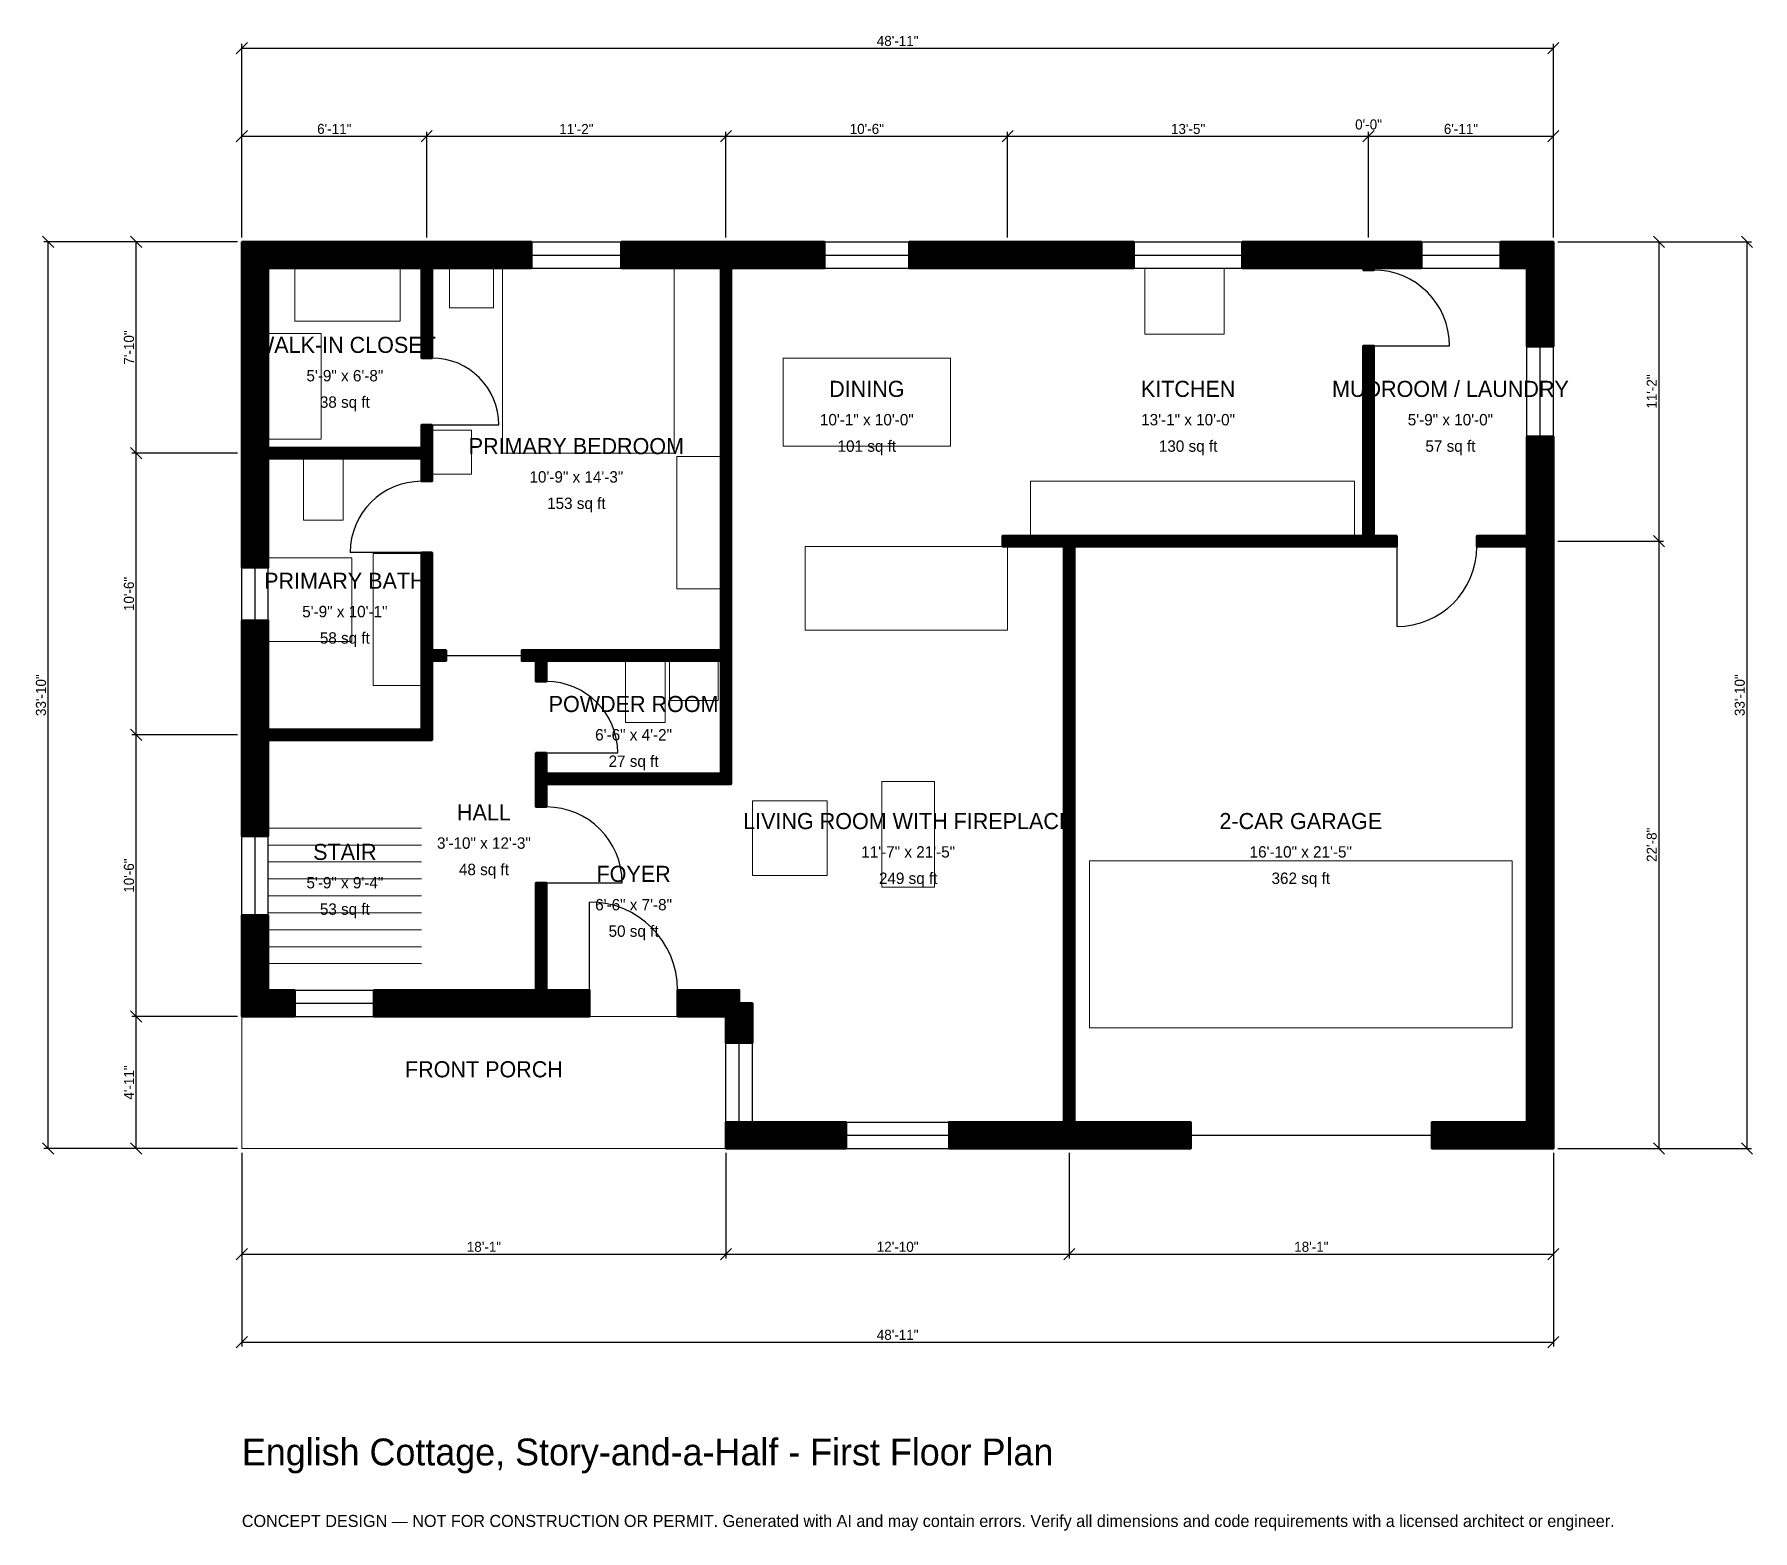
# Model space of a CAD drawing. Header units: inches. Extents: x -93 to 676, y -171 to 498.
import ezdxf
from ezdxf.enums import TextEntityAlignment as Align

# ---------------------------------------------------------------- set-up
doc = ezdxf.new("R2010")
doc.units = ezdxf.units.IN
doc.header["$MEASUREMENT"] = 0
doc.linetypes.add('DASHED', pattern=[0.6, 0.5, -0.1])
for name, color, linetype, lineweight in [('A-ANNO-DIMS', 1, 'Continuous', 13), ('A-ANNO-TEXT', 7, 'Continuous', 18), ('A-AREA-IDEN', 7, 'Continuous', 18), ('A-DOOR', 2, 'Continuous', 25), ('A-FLOR-FIXT', 9, 'Continuous', 13), ('A-FLOR-STRS', 3, 'Continuous', 18), ('A-FURN', 9, 'Continuous', 13), ('A-GLAZ', 4, 'Continuous', 25), ('A-SITE-PAVE', 8, 'Continuous', 13), ('A-WALL', 7, 'Continuous', 50), ('A-WALL-PATT', 8, 'Continuous', 13)]:
    doc.layers.add(name, color=color, linetype=linetype, lineweight=lineweight)
doc.dimstyles.new('PLAN', dxfattribs={"dimtxt": 4.5, "dimasz": 3, "dimexe": 2, "dimexo": 2, "dimgap": 1, "dimtad": 1, "dimdec": 0, "dimlunit": 4, "dimtsz": 2.5, "dimcen": 2.5, "dimclrd": 1, "dimclre": 1, "dimazin": 3, "dimtfac": 1, "dimtmove": 0, "dimatfit": 3})

msp = doc.modelspace()

# ---------------------------------------------------------------- hatches: boundary and pattern name
at = {"layer": 'A-WALL-PATT'}
h = msp.add_hatch(dxfattribs=at)
h.set_pattern_fill('ANSI31', color=8, scale=0.8)
h.paths.add_polyline_path([(131.4961, 59.0551), (131.4961, 59.0551), (127.9528, 59.0551), (88.5827, 59.0551), (76.7717, 59.0551), (59.0551, 59.0551), (59.0551, 70.8661), (76.7717, 70.8661), (88.5827, 70.8661), (127.9528, 70.8661), (131.4961, 70.8661), (131.4961, 118.8976), (136.2205, 118.8976), (136.2205, 70.8661), (139.7638, 70.8661), (155.5118, 70.8661), (155.5118, 59.0551), (139.7638, 59.0551), (136.2205, 59.0551), (136.2205, 59.0551), (131.4961, 59.0551)])
h.paths.add_polyline_path([(11.811, 59.0551), (11.811, 59.0551), (0, 59.0551), (0, 59.0551), (0, 59.0551), (0, 70.8661), (0, 70.8661), (0, 104.3307), (11.811, 104.3307), (11.811, 70.8661), (23.622, 70.8661), (23.622, 59.0551), (11.811, 59.0551)])
h.paths.add_polyline_path([(0, 179.1339), (0, 182.6772), (0, 182.6772), (0, 187.4016), (0, 187.4016), (0, 190.9449), (0, 236.2205), (11.811, 236.2205), (11.811, 190.9449), (11.811, 187.4016), (80.315, 187.4016), (80.315, 218.1102), (80.315, 222.8346), (80.315, 266.5354), (85.0394, 266.5354), (85.0394, 222.8346), (91.3386, 222.8346), (91.3386, 218.1102), (85.0394, 218.1102), (85.0394, 187.4016), (85.0394, 182.6772), (80.315, 182.6772), (11.811, 182.6772), (11.811, 179.1339), (11.811, 139.7638), (0, 139.7638), (0, 179.1339)])
h.paths.add_polyline_path([(0, 305.1181), (0, 308.6614), (0, 308.6614), (0, 313.3858), (0, 313.3858), (0, 316.9291), (0, 393.7008), (0, 393.7008), (0, 405.5118), (0, 405.5118), (0, 405.5118), (11.811, 405.5118), (11.811, 405.5118), (76.7717, 405.5118), (80.315, 405.5118), (80.315, 405.5118), (85.0394, 405.5118), (85.0394, 405.5118), (88.5827, 405.5118), (129.5276, 405.5118), (129.5276, 393.7008), (88.5827, 393.7008), (85.0394, 393.7008), (85.0394, 353.5433), (80.315, 353.5433), (80.315, 393.7008), (76.7717, 393.7008), (11.811, 393.7008), (11.811, 316.9291), (11.811, 313.3858), (80.315, 313.3858), (80.315, 323.622), (85.0394, 323.622), (85.0394, 313.3858), (85.0394, 308.6614), (85.0394, 298.4252), (80.315, 298.4252), (80.315, 308.6614), (11.811, 308.6614), (11.811, 305.1181), (11.811, 259.8425), (0, 259.8425), (0, 305.1181)])
h.paths.add_polyline_path([(210.6299, 405.5118), (214.1732, 405.5118), (214.1732, 405.5118), (218.8976, 405.5118), (218.8976, 405.5118), (222.4409, 405.5118), (260.6299, 405.5118), (260.6299, 393.7008), (222.4409, 393.7008), (218.8976, 393.7008), (218.8976, 274.0157), (218.8976, 269.2913), (218.8976, 222.8346), (218.8976, 218.1102), (218.8976, 167.7165), (218.8976, 162.9921), (214.1732, 162.9921), (136.2205, 162.9921), (136.2205, 152.7559), (131.4961, 152.7559), (131.4961, 162.9921), (131.4961, 162.9921), (131.4961, 167.7165), (131.4961, 167.7165), (131.4961, 176.9685), (136.2205, 176.9685), (136.2205, 167.7165), (214.1732, 167.7165), (214.1732, 218.1102), (136.2205, 218.1102), (136.2205, 208.8583), (131.4961, 208.8583), (131.4961, 218.1102), (131.4961, 218.1102), (125.1969, 218.1102), (125.1969, 222.8346), (131.4961, 222.8346), (131.4961, 222.8346), (136.2205, 222.8346), (214.1732, 222.8346), (214.1732, 269.2913), (214.1732, 274.0157), (214.1732, 393.7008), (210.6299, 393.7008), (169.685, 393.7008), (169.685, 405.5118), (210.6299, 405.5118)])
h.paths.add_polyline_path([(336.6142, 405.5118), (348.4252, 405.5118), (399.0157, 405.5118), (399.0157, 393.7008), (348.4252, 393.7008), (336.6142, 393.7008), (298.4252, 393.7008), (298.4252, 405.5118), (336.6142, 405.5118)])
h.paths.add_polyline_path([(498.0315, 405.5118), (501.5748, 405.5118), (501.5748, 405.5118), (506.2992, 405.5118), (506.2992, 405.5118), (509.8425, 405.5118), (527.5591, 405.5118), (527.5591, 393.7008), (509.8425, 393.7008), (506.2992, 393.7008), (506.2992, 392.9134), (501.5748, 392.9134), (501.5748, 393.7008), (498.0315, 393.7008), (447.4409, 393.7008), (447.4409, 405.5118), (498.0315, 405.5118)])
h.paths.add_polyline_path([(574.8031, 405.5118), (574.8031, 405.5118), (586.6142, 405.5118), (586.6142, 405.5118), (586.6142, 405.5118), (586.6142, 393.7008), (586.6142, 393.7008), (586.6142, 358.6614), (574.8031, 358.6614), (574.8031, 393.7008), (562.9921, 393.7008), (562.9921, 405.5118), (574.8031, 405.5118)])
h.paths.add_polyline_path([(586.6142, 277.5591), (586.6142, 274.0157), (586.6142, 274.0157), (586.6142, 269.2913), (586.6142, 269.2913), (586.6142, 265.748), (586.6142, 11.811), (586.6142, 11.811), (586.6142, 0), (586.6142, 0), (586.6142, 0), (574.8031, 0), (574.8031, 0), (532.2835, 0), (532.2835, 11.811), (574.8031, 11.811), (574.8031, 265.748), (574.8031, 269.2913), (552.3622, 269.2913), (552.3622, 274.0157), (574.8031, 274.0157), (574.8031, 277.5591), (574.8031, 318.5039), (586.6142, 318.5039), (586.6142, 277.5591)])
h.paths.add_polyline_path([(375.9843, 0), (372.4409, 0), (372.4409, 0), (367.7165, 0), (367.7165, 0), (364.1732, 0), (316.3386, 0), (316.3386, 11.811), (364.1732, 11.811), (367.7165, 11.811), (367.7165, 269.2913), (340.1575, 269.2913), (340.1575, 274.0157), (367.7165, 274.0157), (372.4409, 274.0157), (501.5748, 274.0157), (501.5748, 359.0551), (506.2992, 359.0551), (506.2992, 274.0157), (516.5354, 274.0157), (516.5354, 269.2913), (506.2992, 269.2913), (501.5748, 269.2913), (501.5748, 269.2913), (372.4409, 269.2913), (372.4409, 11.811), (375.9843, 11.811), (424.4094, 11.811), (424.4094, 0), (375.9843, 0)])
h.paths.add_polyline_path([(228.3465, 0), (228.3465, 0), (216.5354, 0), (216.5354, 0), (216.5354, 0), (216.5354, 11.811), (216.5354, 11.811), (228.3465, 11.811), (228.7402, 11.811), (270.2756, 11.811), (270.2756, 0), (228.3465, 0)])
h.paths.add_polyline_path([(216.5354, 59.0551), (194.8819, 59.0551), (194.8819, 70.8661), (222.4409, 70.8661), (222.4409, 64.9606), (228.3465, 64.9606), (228.3465, 47.2441), (216.5354, 47.2441), (216.5354, 59.0551)])

# ---------------------------------------------------------------- linework, layer by layer
at = {"layer": 'A-DOOR'}
for p, q in [((506.2992, 359.0551), (540.1575, 359.0551)), ((85.0394, 323.622), (114.9606, 323.622)), ((516.5354, 269.2913), (516.5354, 233.4646)), ((80.315, 266.5354), (48.4252, 266.5354)), ((91.3386, 220.4724), (125.1969, 220.4724)), ((136.2205, 176.9685), (168.1102, 176.9685)), ((136.2205, 118.8976), (170.0787, 118.8976)), ((155.5118, 70.8661), (155.5118, 110.2362))]:
    msp.add_line(p, q, dxfattribs=at)
at = {"layer": 'A-DOOR', "linetype": 'DASHED'}
msp.add_line((424.4094, 5.9055), (532.2835, 5.9055), dxfattribs=at)
at = {"layer": 'A-DOOR'}
for centre, radius, start, end in [((506.2992, 359.0551), 33.8583, 0, 90), ((85.0394, 323.622), 29.9213, 0, 90), ((80.315, 266.5354), 31.8898, 90, 180), ((516.5354, 269.2913), 35.8268, 270, 360), ((136.2205, 176.9685), 31.8898, 0, 90), ((136.2205, 118.8976), 33.8583, 0, 90), ((155.5118, 70.8661), 39.3701, 0, 90)]:
    msp.add_arc(centre, radius, start, end, dxfattribs=at)
at = {"layer": 'A-FLOR-FIXT'}
for points in [[(27.5591, 281.1024), (45.2756, 281.1024), (45.2756, 308.6614), (27.5591, 308.6614)], [(352.7559, 274.0157), (497.6378, 274.0157), (497.6378, 298.4252), (352.7559, 298.4252)], [(11.811, 226.7717), (49.2126, 226.7717), (49.2126, 264.1732), (11.811, 264.1732)], [(58.6614, 207.0866), (80.315, 207.0866), (80.315, 266.1417), (58.6614, 266.1417)], [(171.6535, 190.5512), (189.3701, 190.5512), (189.3701, 218.1102), (171.6535, 218.1102)], [(191.3386, 200.3937), (212.9921, 200.3937), (212.9921, 218.1102), (191.3386, 218.1102)]]:
    msp.add_lwpolyline(points, close=True, dxfattribs=at)
at = {"layer": 'A-FLOR-STRS'}
for p, q in [((11.811, 143.3071), (80.315, 143.3071)), ((11.811, 135.7283), (80.315, 135.7283)), ((11.811, 128.1496), (80.315, 128.1496)), ((11.811, 120.5709), (80.315, 120.5709)), ((11.811, 112.9921), (80.315, 112.9921)), ((11.811, 105.4134), (80.315, 105.4134)), ((11.811, 97.8346), (80.315, 97.8346)), ((11.811, 90.2559), (80.315, 90.2559)), ((11.811, 82.6772), (80.315, 82.6772))]:
    msp.add_line(p, q, dxfattribs=at)
at = {"layer": 'A-FURN'}
for points in [[(23.622, 370.0787), (70.8661, 370.0787), (70.8661, 393.7008), (23.622, 393.7008)], [(92.9134, 375.9843), (112.5984, 375.9843), (112.5984, 393.7008), (92.9134, 393.7008)], [(116.5354, 311.0236), (193.3071, 311.0236), (193.3071, 393.7008), (116.5354, 393.7008)], [(403.937, 364.1732), (439.3701, 364.1732), (439.3701, 393.7008), (403.937, 393.7008)], [(11.811, 317.3228), (35.4331, 317.3228), (35.4331, 364.5669), (11.811, 364.5669)], [(242.126, 314.1732), (316.9291, 314.1732), (316.9291, 353.5433), (242.126, 353.5433)], [(85.0394, 301.5748), (102.7559, 301.5748), (102.7559, 321.2598), (85.0394, 321.2598)], [(194.4882, 250.3937), (214.1732, 250.3937), (214.1732, 309.4488), (194.4882, 309.4488)], [(251.9685, 231.8898), (342.5197, 231.8898), (342.5197, 269.2913), (251.9685, 269.2913)], [(286.2205, 116.9291), (309.8425, 116.9291), (309.8425, 164.1732), (286.2205, 164.1732)], [(228.3465, 122.0472), (261.811, 122.0472), (261.811, 155.5118), (228.3465, 155.5118)], [(379.1339, 53.937), (568.1102, 53.937), (568.1102, 128.7402), (379.1339, 128.7402)]]:
    msp.add_lwpolyline(points, close=True, dxfattribs=at)
at = {"layer": 'A-GLAZ'}
for p, q in [((129.5276, 405.5118), (169.685, 405.5118)), ((260.6299, 405.5118), (298.4252, 405.5118)), ((399.0157, 405.5118), (447.4409, 405.5118)), ((527.5591, 405.5118), (562.9921, 405.5118)), ((129.5276, 399.6063), (169.685, 399.6063)), ((129.5276, 393.7008), (169.685, 393.7008)), ((260.6299, 399.6063), (298.4252, 399.6063)), ((260.6299, 393.7008), (298.4252, 393.7008)), ((399.0157, 399.6063), (447.4409, 399.6063)), ((399.0157, 393.7008), (447.4409, 393.7008)), ((527.5591, 399.6063), (562.9921, 399.6063)), ((527.5591, 393.7008), (562.9921, 393.7008)), ((574.8031, 318.5039), (574.8031, 358.6614)), ((580.7087, 318.5039), (580.7087, 358.6614)), ((586.6142, 318.5039), (586.6142, 358.6614)), ((0, 236.2205), (0, 259.8425)), ((5.9055, 236.2205), (5.9055, 259.8425)), ((11.811, 236.2205), (11.811, 259.8425)), ((0, 104.3307), (0, 139.7638)), ((5.9055, 104.3307), (5.9055, 139.7638)), ((11.811, 104.3307), (11.811, 139.7638)), ((23.622, 70.8661), (59.0551, 70.8661)), ((23.622, 64.9606), (59.0551, 64.9606)), ((23.622, 59.0551), (59.0551, 59.0551)), ((216.5354, 11.811), (216.5354, 47.2441)), ((222.4409, 11.811), (222.4409, 47.2441)), ((228.3465, 11.811), (228.3465, 47.2441)), ((270.2756, 11.811), (316.3386, 11.811)), ((270.2756, 5.9055), (316.3386, 5.9055)), ((270.2756, 0), (316.3386, 0))]:
    msp.add_line(p, q, dxfattribs=at)
at = {"layer": 'A-SITE-PAVE', "linetype": 'DASHED'}
msp.add_lwpolyline([(0, 0), (216.5354, 0), (216.5354, 59.0551), (0, 59.0551)], close=True, dxfattribs=at)
at = {"layer": 'A-WALL'}
for points in [[(0, 305.1181), (0, 308.6614), (0, 308.6614), (0, 313.3858), (0, 313.3858), (0, 316.9291), (0, 393.7008), (0, 393.7008), (0, 405.5118), (0, 405.5118), (0, 405.5118), (11.811, 405.5118), (11.811, 405.5118), (76.7717, 405.5118), (80.315, 405.5118), (80.315, 405.5118), (85.0394, 405.5118), (85.0394, 405.5118), (88.5827, 405.5118), (129.5276, 405.5118), (129.5276, 393.7008), (88.5827, 393.7008), (85.0394, 393.7008), (85.0394, 353.5433), (80.315, 353.5433), (80.315, 393.7008), (76.7717, 393.7008), (11.811, 393.7008), (11.811, 316.9291), (11.811, 313.3858), (80.315, 313.3858), (80.315, 323.622), (85.0394, 323.622), (85.0394, 313.3858), (85.0394, 308.6614), (85.0394, 298.4252), (80.315, 298.4252), (80.315, 308.6614), (11.811, 308.6614), (11.811, 305.1181), (11.811, 259.8425), (0, 259.8425), (0, 305.1181)], [(210.6299, 405.5118), (214.1732, 405.5118), (214.1732, 405.5118), (218.8976, 405.5118), (218.8976, 405.5118), (222.4409, 405.5118), (260.6299, 405.5118), (260.6299, 393.7008), (222.4409, 393.7008), (218.8976, 393.7008), (218.8976, 274.0157), (218.8976, 269.2913), (218.8976, 222.8346), (218.8976, 218.1102), (218.8976, 167.7165), (218.8976, 162.9921), (214.1732, 162.9921), (136.2205, 162.9921), (136.2205, 152.7559), (131.4961, 152.7559), (131.4961, 162.9921), (131.4961, 162.9921), (131.4961, 167.7165), (131.4961, 167.7165), (131.4961, 176.9685), (136.2205, 176.9685), (136.2205, 167.7165), (214.1732, 167.7165), (214.1732, 218.1102), (136.2205, 218.1102), (136.2205, 208.8583), (131.4961, 208.8583), (131.4961, 218.1102), (131.4961, 218.1102), (125.1969, 218.1102), (125.1969, 222.8346), (131.4961, 222.8346), (131.4961, 222.8346), (136.2205, 222.8346), (214.1732, 222.8346), (214.1732, 269.2913), (214.1732, 274.0157), (214.1732, 393.7008), (210.6299, 393.7008), (169.685, 393.7008), (169.685, 405.5118), (210.6299, 405.5118)], [(336.6142, 405.5118), (348.4252, 405.5118), (399.0157, 405.5118), (399.0157, 393.7008), (348.4252, 393.7008), (336.6142, 393.7008), (298.4252, 393.7008), (298.4252, 405.5118), (336.6142, 405.5118)], [(498.0315, 405.5118), (501.5748, 405.5118), (501.5748, 405.5118), (506.2992, 405.5118), (506.2992, 405.5118), (509.8425, 405.5118), (527.5591, 405.5118), (527.5591, 393.7008), (509.8425, 393.7008), (506.2992, 393.7008), (506.2992, 392.9134), (501.5748, 392.9134), (501.5748, 393.7008), (498.0315, 393.7008), (447.4409, 393.7008), (447.4409, 405.5118), (498.0315, 405.5118)], [(574.8031, 405.5118), (574.8031, 405.5118), (586.6142, 405.5118), (586.6142, 405.5118), (586.6142, 405.5118), (586.6142, 393.7008), (586.6142, 393.7008), (586.6142, 358.6614), (574.8031, 358.6614), (574.8031, 393.7008), (562.9921, 393.7008), (562.9921, 405.5118), (574.8031, 405.5118)], [(375.9843, 0), (372.4409, 0), (372.4409, 0), (367.7165, 0), (367.7165, 0), (364.1732, 0), (316.3386, 0), (316.3386, 11.811), (364.1732, 11.811), (367.7165, 11.811), (367.7165, 269.2913), (340.1575, 269.2913), (340.1575, 274.0157), (367.7165, 274.0157), (372.4409, 274.0157), (501.5748, 274.0157), (501.5748, 359.0551), (506.2992, 359.0551), (506.2992, 274.0157), (516.5354, 274.0157), (516.5354, 269.2913), (506.2992, 269.2913), (501.5748, 269.2913), (501.5748, 269.2913), (372.4409, 269.2913), (372.4409, 11.811), (375.9843, 11.811), (424.4094, 11.811), (424.4094, 0), (375.9843, 0)], [(586.6142, 277.5591), (586.6142, 274.0157), (586.6142, 274.0157), (586.6142, 269.2913), (586.6142, 269.2913), (586.6142, 265.748), (586.6142, 11.811), (586.6142, 11.811), (586.6142, 0), (586.6142, 0), (586.6142, 0), (574.8031, 0), (574.8031, 0), (532.2835, 0), (532.2835, 11.811), (574.8031, 11.811), (574.8031, 265.748), (574.8031, 269.2913), (552.3622, 269.2913), (552.3622, 274.0157), (574.8031, 274.0157), (574.8031, 277.5591), (574.8031, 318.5039), (586.6142, 318.5039), (586.6142, 277.5591)], [(0, 179.1339), (0, 182.6772), (0, 182.6772), (0, 187.4016), (0, 187.4016), (0, 190.9449), (0, 236.2205), (11.811, 236.2205), (11.811, 190.9449), (11.811, 187.4016), (80.315, 187.4016), (80.315, 218.1102), (80.315, 222.8346), (80.315, 266.5354), (85.0394, 266.5354), (85.0394, 222.8346), (91.3386, 222.8346), (91.3386, 218.1102), (85.0394, 218.1102), (85.0394, 187.4016), (85.0394, 182.6772), (80.315, 182.6772), (11.811, 182.6772), (11.811, 179.1339), (11.811, 139.7638), (0, 139.7638), (0, 179.1339)], [(131.4961, 59.0551), (131.4961, 59.0551), (127.9528, 59.0551), (88.5827, 59.0551), (76.7717, 59.0551), (59.0551, 59.0551), (59.0551, 70.8661), (76.7717, 70.8661), (88.5827, 70.8661), (127.9528, 70.8661), (131.4961, 70.8661), (131.4961, 118.8976), (136.2205, 118.8976), (136.2205, 70.8661), (139.7638, 70.8661), (155.5118, 70.8661), (155.5118, 59.0551), (139.7638, 59.0551), (136.2205, 59.0551), (136.2205, 59.0551), (131.4961, 59.0551)], [(11.811, 59.0551), (11.811, 59.0551), (0, 59.0551), (0, 59.0551), (0, 59.0551), (0, 70.8661), (0, 70.8661), (0, 104.3307), (11.811, 104.3307), (11.811, 70.8661), (23.622, 70.8661), (23.622, 59.0551), (11.811, 59.0551)], [(216.5354, 59.0551), (194.8819, 59.0551), (194.8819, 70.8661), (222.4409, 70.8661), (222.4409, 64.9606), (228.3465, 64.9606), (228.3465, 47.2441), (216.5354, 47.2441), (216.5354, 59.0551)], [(228.3465, 0), (228.3465, 0), (216.5354, 0), (216.5354, 0), (216.5354, 0), (216.5354, 11.811), (216.5354, 11.811), (228.3465, 11.811), (228.7402, 11.811), (270.2756, 11.811), (270.2756, 0), (228.3465, 0)]]:
    msp.add_lwpolyline(points, close=True, dxfattribs=at)

# ---------------------------------------------------------------- texts
at = {"layer": 'A-ANNO-TEXT'}
for s, height, p in [('English Cottage, Story-and-a-Half - First Floor Plan', 12, (0, -141.7323)), ('CONCEPT DESIGN — NOT FOR CONSTRUCTION OR PERMIT. Generated with AI and may contain errors. Verify all dimensions and code requirements with a licensed architect or engineer.', 5.4, (0, -169.2913))]:
    msp.add_text(s, height=height, dxfattribs=at).set_placement(p)
at = {"layer": 'A-AREA-IDEN'}
for s, height, p in [('WALK-IN CLOSET', 7.2, (46.063, 359.4488)), ('5\'-9" x 6\'-8"', 5.1, (46.063, 345.6693)), ('DINING', 7.2, (279.5276, 339.7638)), ('KITCHEN', 7.2, (423.2283, 339.7638)), ('MUDROOM / LAUNDRY', 7.2, (540.5512, 339.7638)), ('38 sq ft', 5.1, (46.063, 333.8583)), ('10\'-1" x 10\'-0"', 5.1, (279.5276, 325.9843)), ('13\'-1" x 10\'-0"', 5.1, (423.2283, 325.9843)), ('5\'-9" x 10\'-0"', 5.1, (540.5512, 325.9843)), ('PRIMARY BEDROOM', 7.2, (149.6063, 314.1732)), ('101 sq ft', 5.1, (279.5276, 314.1732)), ('130 sq ft', 5.1, (423.2283, 314.1732)), ('57 sq ft', 5.1, (540.5512, 314.1732)), ('10\'-9" x 14\'-3"', 5.1, (149.6063, 300.3937)), ('153 sq ft', 5.1, (149.6063, 288.5827)), ('PRIMARY BATH', 7.2, (46.063, 253.937)), ('5\'-9" x 10\'-1"', 5.1, (46.063, 240.1575)), ('58 sq ft', 5.1, (46.063, 228.3465)), ('POWDER ROOM', 7.2, (175.1969, 198.8189)), ('6\'-6" x 4\'-2"', 5.1, (175.1969, 185.0394)), ('27 sq ft', 5.1, (175.1969, 173.2283)), ('HALL', 7.2, (108.2677, 150.3937)), ('LIVING ROOM WITH FIREPLACE', 7.2, (298.0315, 146.4567)), ('2-CAR GARAGE', 7.2, (473.622, 146.4567)), ('3\'-10" x 12\'-3"', 5.1, (108.2677, 136.6142)), ('STAIR', 7.2, (46.063, 132.6772)), ('11\'-7" x 21\'-5"', 5.1, (298.0315, 132.6772)), ('16\'-10" x 21\'-5"', 5.1, (473.622, 132.6772)), ('48 sq ft', 5.1, (108.2677, 124.8031)), ('FOYER', 7.2, (175.1969, 122.8346)), ('249 sq ft', 5.1, (298.0315, 120.8661)), ('362 sq ft', 5.1, (473.622, 120.8661)), ('5\'-9" x 9\'-4"', 5.1, (46.063, 118.8976)), ('53 sq ft', 5.1, (46.063, 107.0866)), ('6\'-6" x 7\'-8"', 5.1, (175.1969, 109.0551)), ('50 sq ft', 5.1, (175.1969, 97.2441)), ('FRONT PORCH', 7.2, (108.2677, 35.4331))]:
    msp.add_text(s, height=height, dxfattribs=at).set_placement(p, align=Align.MIDDLE_CENTER)

# ---------------------------------------------------------------- dimensions: what is measured, and where the dimension line sits
at = {"layer": 'A-ANNO-DIMS'}
for base, p1, p2, text in [((0, 492.126), (0, 405.5118), (586.6142, 405.5118), '48\'-11"'), ((0, 452.7559), (0, 405.5118), (82.6772, 405.5118), '6\'-11"'), ((82.6772, 452.7559), (82.6772, 405.5118), (216.5354, 405.5118), '11\'-2"'), ((216.5354, 452.7559), (216.5354, 405.5118), (342.5197, 405.5118), '10\'-6"'), ((342.5197, 452.7559), (342.5197, 405.5118), (503.937, 405.5118), '13\'-5"'), ((503.937, 452.7559), (503.937, 405.5118), (503.937, 405.5118), '0\'-0"'), ((503.937, 452.7559), (503.937, 405.5118), (586.6142, 405.5118), '6\'-11"'), ((0, -47.2441), (0, 0), (216.5354, 0), '18\'-1"'), ((0, -86.6142), (0, 0), (586.6142, 0), '48\'-11"'), ((216.5354, -47.2441), (216.5354, 0), (370.0787, 0), '12\'-10"'), ((370.0787, -47.2441), (370.0787, 0), (586.6142, 0), '18\'-1"')]:
    msp.add_linear_dim(base=base, p1=p1, p2=p2, text=text, dimstyle='PLAN', dxfattribs=at).render()
for base, p1, p2, text in [((-86.6142, 0), (0, 0), (0, 405.5118), '33\'-10"'), ((-47.2441, 311.0236), (0, 311.0236), (0, 405.5118), '7\'-10"'), ((633.8583, 271.6535), (586.6142, 271.6535), (586.6142, 405.5118), '11\'-2"'), ((673.2283, 0), (586.6142, 0), (586.6142, 405.5118), '33\'-10"'), ((-47.2441, 185.0394), (0, 185.0394), (0, 311.0236), '10\'-6"'), ((633.8583, 0), (586.6142, 0), (586.6142, 271.6535), '22\'-8"'), ((-47.2441, 59.0551), (0, 59.0551), (0, 185.0394), '10\'-6"'), ((-47.2441, 0), (0, 0), (0, 59.0551), '4\'-11"')]:
    msp.add_linear_dim(base=base, p1=p1, p2=p2, angle=90, text=text, dimstyle='PLAN', dxfattribs=at).render()

doc.saveas('drawing.dxf')
